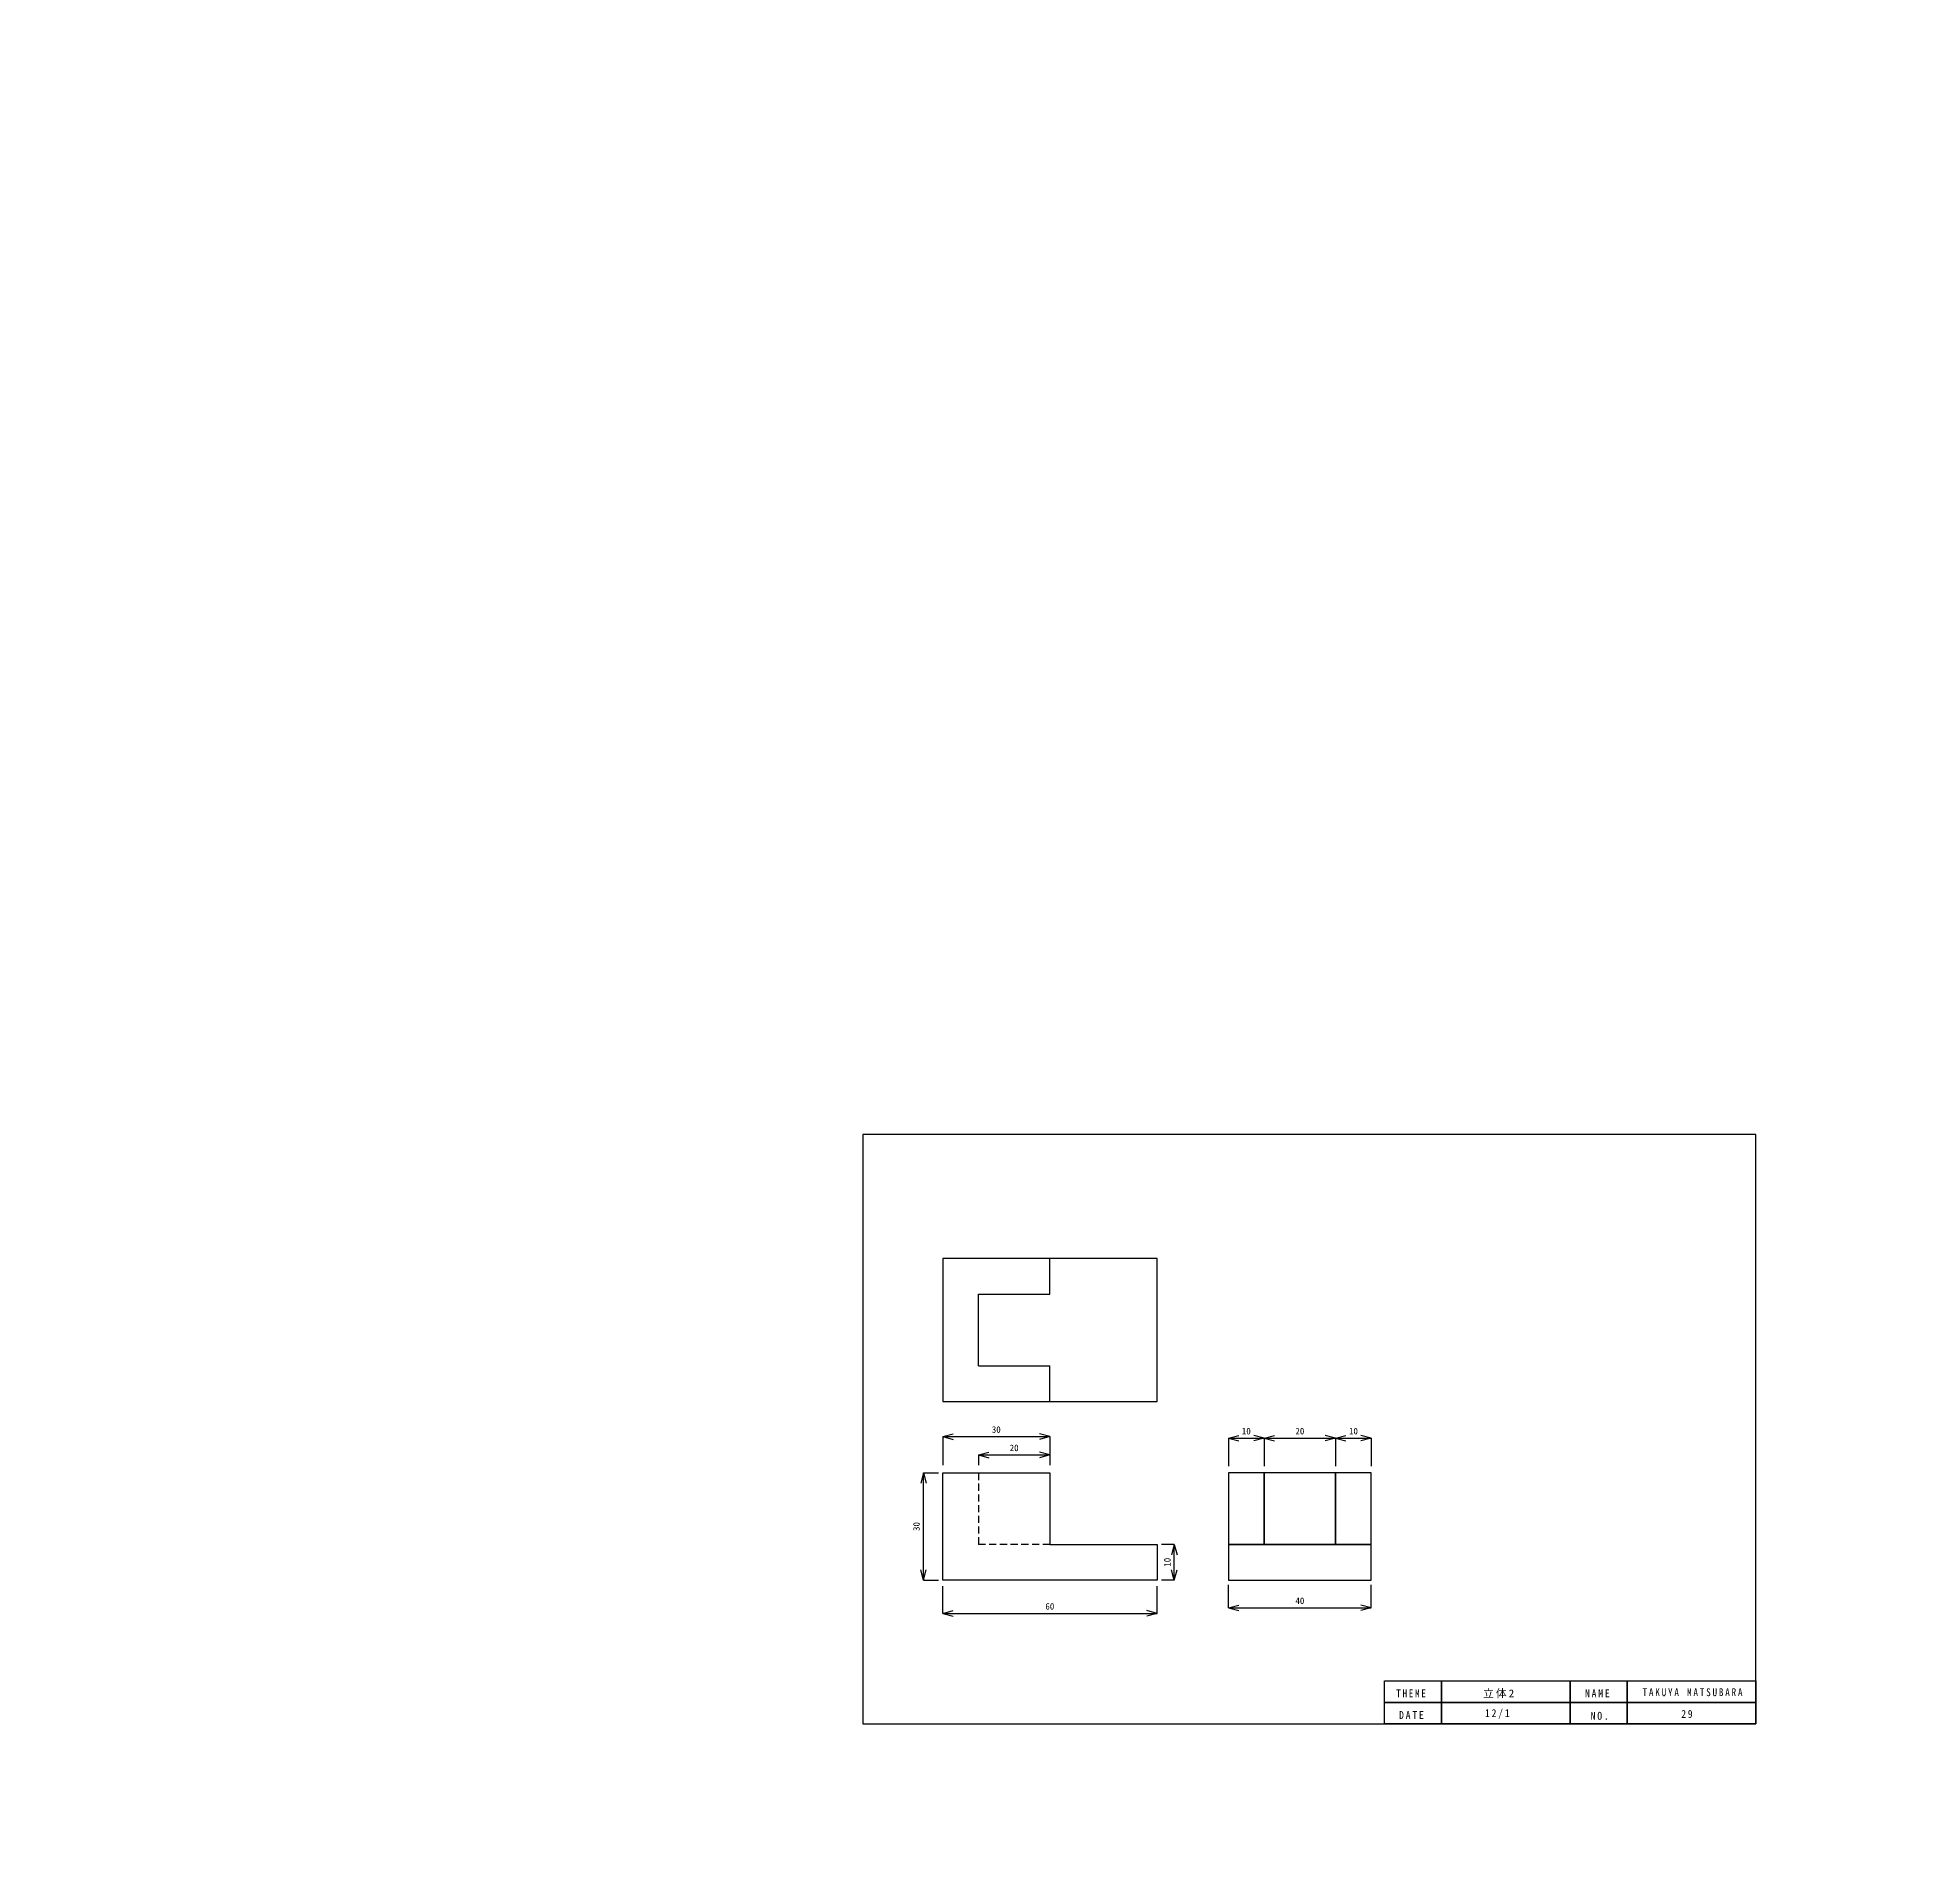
# Model space of a CAD drawing. Units: millimetres on the paper. Extents: x -1924 to 2076, y -2069 to 1931.
# Drawn here: x -361 to 160, y -118 to 394 of the extents above; entities that cross this region are included whole.
import ezdxf
from ezdxf.enums import TextEntityAlignment as Align

# ---------------------------------------------------------------- set-up
doc = ezdxf.new("R2010")
doc.units = ezdxf.units.MM
doc.linetypes.add('DASHED2', pattern=[3, 2, -1])
for name, color, linetype in [('0-0_外形線', 7, 'Continuous'), ('0-2_かくれ線', 1, 'DASHED2'), ('0-3_寸法線', 3, 'Continuous')]:
    doc.layers.add(name, color=color, linetype=linetype)
doc.styles.add('ＭＳ ゴシック', font='')
doc.styles.get('ＭＳ ゴシック').set_extended_font_data('MS Gothic')

msp = doc.modelspace()

# ---------------------------------------------------------------- linework, layer by layer
at = {"layer": '0-0_外形線'}
for p, q in [((-77.421, 42.501), (-77.421, 52.501)), ((-97.421, 22.501), (-97.421, 42.501)), ((-97.421, 42.501), (-77.421, 42.501)), ((-97.421, 22.501), (-77.421, 22.501)), ((-77.421, 12.501), (-77.421, 22.501)), ((-107.421, 12.501), (-77.421, 12.501)), ((-107.421, -27.499), (-107.421, -7.499)), ((-107.421, -7.499), (-77.421, -7.499)), ((-107.421, -7.499), (-77.421, -7.499)), ((-27.421, -7.499), (-27.421, -37.499)), ((-17.421, -27.499), (-17.421, -7.499)), ((-17.421, -7.499), (-17.421, -27.499)), ((2.579, -27.499), (2.579, -7.499)), ((2.579, -7.499), (2.579, -27.499)), ((12.579, -37.499), (12.579, -7.499))]:
    msp.add_line(p, q, dxfattribs=at)
for points in [[(-129.756, -77.744), (120.244, -77.744), (120.244, 87.256), (-129.756, 87.256)], [(-107.421, 12.501), (-47.421, 12.501), (-47.421, 52.501), (-107.421, 52.501)], [(-27.421, -27.499), (12.579, -27.499), (12.579, -7.499), (-27.421, -7.499)], [(-27.421, -37.499), (12.579, -37.499), (12.579, -27.499), (-27.421, -27.499)], [(32.244, -71.744), (16.244, -71.744), (16.244, -65.744), (32.244, -65.744)], [(68.244, -71.744), (32.244, -71.744), (32.244, -65.744), (68.244, -65.744)], [(84.244, -71.744), (68.244, -71.744), (68.244, -65.744), (84.244, -65.744)], [(120.244, -71.744), (84.244, -71.744), (84.244, -65.744), (120.244, -65.744)], [(32.244, -77.744), (16.244, -77.744), (16.244, -71.744), (32.244, -71.744)], [(68.244, -77.744), (32.244, -77.744), (32.244, -71.744), (68.244, -71.744)], [(84.244, -77.744), (68.244, -77.744), (68.244, -71.744), (84.244, -71.744)], [(120.244, -77.744), (84.244, -77.744), (84.244, -71.744), (120.244, -71.744)]]:
    msp.add_lwpolyline(points, close=True, dxfattribs=at)
for points in [[(-77.421, 52.501), (-107.421, 52.501), (-107.421, 12.501), (-97.421, 12.501)], [(-97.421, 52.501), (-107.421, 52.501), (-107.421, 12.501)], [(-47.421, -37.499), (-107.421, -37.499), (-107.421, -7.499)], [(-107.421, -7.499), (-77.421, -7.499), (-77.421, -27.499)], [(-77.421, -27.499), (-47.421, -27.499), (-47.421, -37.499)], [(-27.421, -27.499), (-27.421, -37.499), (-17.421, -37.499), (2.579, -37.499), (12.579, -37.499)]]:
    msp.add_lwpolyline(points, dxfattribs=at)
msp.add_circle((75.571, -69.23), 2000, dxfattribs=at)
at = {"layer": '0-2_かくれ線'}
for p in [(-97.421, -7.499), (-77.421, -27.499)]:
    msp.add_line(p, (-97.421, -27.499), dxfattribs=at)
at = {"layer": '0-3_寸法線'}
for p, q in [((-107.421, 2.675), (-104.523, 3.452)), ((-107.421, 2.675), (-77.421, 2.675)), ((-107.421, 2.675), (-104.523, 1.899)), ((-107.421, 2.675), (-107.421, -5.35)), ((-77.421, 2.675), (-80.319, 3.452)), ((-77.421, 2.675), (-80.319, 1.899)), ((-77.421, 2.675), (-77.421, -5.35)), ((-27.421, 2.229), (-24.523, 3.006)), ((-27.421, 2.229), (-17.421, 2.229)), ((-27.421, 2.229), (-24.523, 1.453)), ((-27.421, 2.229), (-27.421, -5.573)), ((-17.421, 2.229), (-20.319, 3.006)), ((-17.421, 2.229), (-20.319, 1.453)), ((-17.421, 2.229), (-14.523, 3.006)), ((-17.421, 2.229), (-17.421, -5.573)), ((-17.421, 2.229), (2.579, 2.229)), ((-17.421, 2.229), (-14.523, 1.453)), ((2.579, 2.229), (-0.319, 3.006)), ((2.579, 2.229), (-0.319, 1.453)), ((2.579, 2.229), (5.477, 3.006)), ((2.579, 2.229), (2.579, -5.573)), ((2.579, 2.229), (12.579, 2.229)), ((2.579, 2.229), (5.477, 1.453)), ((12.579, 2.229), (9.681, 3.006)), ((12.579, 2.229), (9.681, 1.453)), ((12.579, 2.229), (12.579, -5.573)), ((-97.421, -2.452), (-94.523, -1.676)), ((-97.421, -2.452), (-77.421, -2.452)), ((-97.421, -2.452), (-94.523, -3.229)), ((-97.421, -2.452), (-97.421, -5.35)), ((-77.421, -2.452), (-80.319, -1.676)), ((-77.421, -2.452), (-80.319, -3.229)), ((-77.421, -2.452), (-77.421, -5.35)), ((-112.803, -7.499), (-113.579, -10.397)), ((-112.803, -37.499), (-112.803, -7.499)), ((-112.803, -7.499), (-112.026, -10.397)), ((-112.803, -7.499), (-108.567, -7.499)), ((-42.58, -27.499), (-46.146, -27.499)), ((-42.58, -27.499), (-43.356, -30.397)), ((-42.58, -37.499), (-42.58, -27.499)), ((-42.58, -27.499), (-41.803, -30.397)), ((-112.803, -37.499), (-113.579, -34.601)), ((-112.803, -37.499), (-112.026, -34.601)), ((-42.58, -37.499), (-43.356, -34.601)), ((-42.58, -37.499), (-41.803, -34.601)), ((-112.803, -37.499), (-108.567, -37.499)), ((-107.421, -46.815), (-107.421, -39.236)), ((-47.421, -46.815), (-47.421, -39.236)), ((-42.58, -37.499), (-46.146, -37.499)), ((-27.421, -45.255), (-27.421, -38.79)), ((12.579, -45.255), (12.579, -38.79)), ((-107.421, -46.815), (-104.523, -46.039)), ((-107.421, -46.815), (-47.421, -46.815)), ((-107.421, -46.815), (-104.523, -47.592)), ((-47.421, -46.815), (-50.319, -46.039)), ((-47.421, -46.815), (-50.319, -47.592)), ((-27.421, -45.255), (-24.523, -44.478)), ((-27.421, -45.255), (12.579, -45.255)), ((-27.421, -45.255), (-24.523, -46.031)), ((12.579, -45.255), (9.681, -44.478)), ((12.579, -45.255), (9.681, -46.031))]:
    msp.add_line(p, q, dxfattribs=at)

# ---------------------------------------------------------------- texts
at = {"layer": '0-0_外形線', "char_height": 2.199, "attachment_point": 7, "style": 'ＭＳ ゴシック'}
for s, insert in [('\\T1.4;\\W0.85;TAKUYA\\~MATSUBARA', (88.519, -70.022)), ('\\T1.38;\\W0.85;THEME', (19.553, -70.286)), ('\\T1.2;立体2', (43.863, -70.551)), ('\\T1.38;\\W0.9;NAME', (72.4, -70.286)), ('\\T1.38;\\W0.9;DATE', (20.346, -76.364)), ('\\T1.38;\\W0.9;12/1', (44.391, -76.364)), ('\\T1.38;\\W0.9;NO.', (73.986, -76.628)), ('\\T1.36;\\W0.9;29', (99.352, -76.1))]:
    msp.add_mtext(s, dxfattribs=dict(at, insert=insert))
at = {"layer": '0-3_寸法線', "color": 4, "style": 'ＭＳ ゴシック'}
for s, p in [('30', (-93.671, 3.175)), ('20', (-88.671, -1.952)), ('10', (-23.671, 2.729)), ('20', (-8.671, 2.729)), ('10', (6.329, 2.729)), ('60', (-78.671, -46.315)), ('40', (-8.671, -44.755))]:
    msp.add_text(s, height=1.833, dxfattribs=at).set_placement(p, align=Align.BOTTOM_LEFT)
for s, p in [('30', (-113.303, -23.749)), ('10', (-43.08, -33.749))]:
    msp.add_text(s, height=1.833, rotation=90, dxfattribs=at).set_placement(p, align=Align.BOTTOM_LEFT)

doc.saveas('drawing.dxf')
